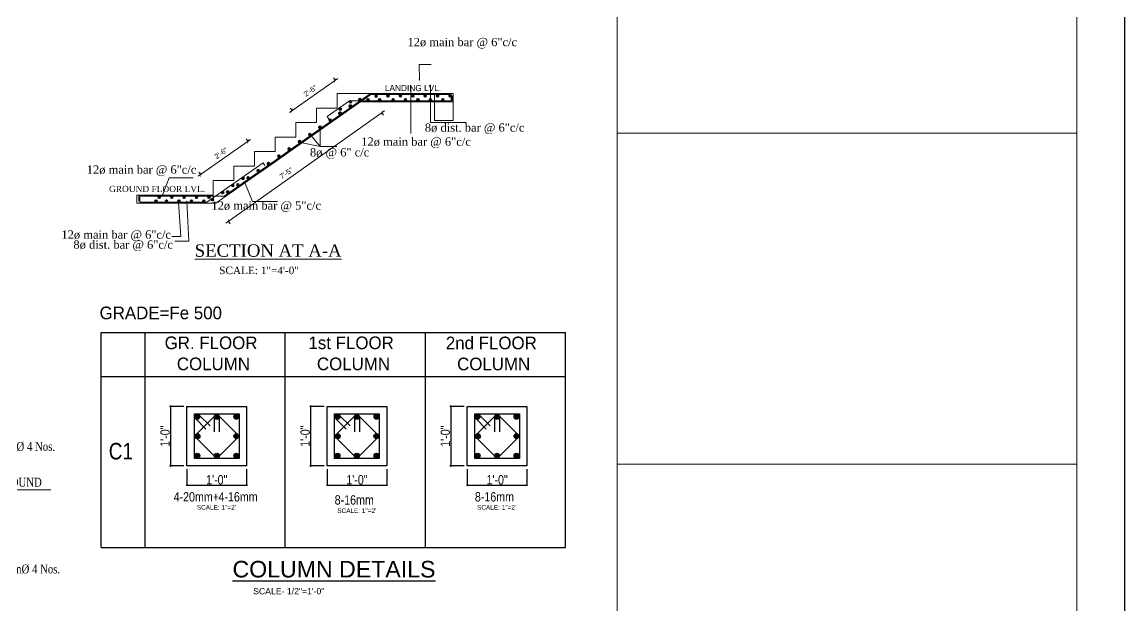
# Model space of a CAD drawing. Header units: inches. Extents: x 10143 to 23587, y -150 to 2442.
# Drawn here: x 12254 to 13320, y 403 to 967 of the extents above; entities that cross this region are included whole.
import ezdxf
from ezdxf.enums import TextEntityAlignment as Align

# ---------------------------------------------------------------- set-up
doc = ezdxf.new("R2010")
doc.units = ezdxf.units.IN
doc.header["$LTSCALE"] = 0.5
doc.header["$MEASUREMENT"] = 0
doc.header["$PDMODE"] = 66
doc.layers.add('DIMENSION', color=5, linetype='Continuous')
doc.layers.add('RIVER', color=140, linetype='Continuous')
for name, color, linetype, lineweight in [('dimline', 3, 'Continuous', 15), ('ELE1', 3, 'Continuous', 9), ('hatch', 9, 'Continuous', 0), ('stair', 132, 'Continuous', 13), ('TEX', 210, 'Continuous', 25), ('TEXT', 220, 'Continuous', 9), ('WALL SEC', 2, 'Continuous', 35)]:
    doc.layers.add(name, color=color, linetype=linetype, lineweight=lineweight)
doc.styles.add('1.8 str', font='times.ttf', dxfattribs={"width": 0.8, "height": 6})
doc.styles.add('bimal', font='arial.ttf')
doc.styles.add('NIR', font='COPRGTL.TTF')
doc.styles.add('ordinary', font='ARIALN.TTF')
doc.styles.get("Standard").update_dxf_attribs({"font": 'arial.ttf'})
doc.styles.add('Text', font='GOTHIC.TTF', dxfattribs={"height": 6})
doc.styles.add('Times', font='times.ttf')
doc.dimstyles.new('1_96', dxfattribs={"dimtxt": 5, "dimasz": 3, "dimexe": 3, "dimexo": 3, "dimgap": 3, "dimtad": 1, "dimdec": 0, "dimzin": 0, "dimdsep": 46, "dimlunit": 4, "dimtxsty": 'bimal', "dimblk": 'ARCHTICK', "dimcen": 2, "dimdle": 3, "dimclrd": 3, "dimclre": 1, "dimclrt": 4, "dimadec": 0, "dimazin": 0, "dimtfac": 1, "dimtdec": 0, "dimtix": 1, "dimtofl": 0, "dimtmove": 0, "dimatfit": 3, "dimldrblk": 'ARCHTICK', "dimfxl": 1, "dimtolj": 1, "dimtzin": 0, "dimlwd": 0, "dimlwe": 9, "dimarcsym": 0})
doc.dimstyles.new('Copy of Standard', dxfattribs={"dimtxt": 5, "dimasz": 3, "dimexe": 3, "dimexo": 9, "dimgap": 3, "dimtad": 1, "dimtoh": 1, "dimdec": 0, "dimzin": 0, "dimdsep": 46, "dimlunit": 4, "dimtxsty": 'Standard', "dimblk": 'ARCHTICK', "dimcen": 0.09, "dimdle": 3, "dimclrd": 256, "dimclre": 256, "dimclrt": 256, "dimadec": 0, "dimazin": 0, "dimtfac": 1, "dimtdec": 0, "dimtofl": 0, "dimtmove": 0, "dimatfit": 2, "dimldrblk": 'ARCHTICK', "dimfxl": 3, "dimfxlon": 1, "dimtolj": 1, "dimtzin": 0, "dimlwd": -1, "dimlwe": -1, "dimarcsym": 0})
doc.dimstyles.new('nir24', dxfattribs={"dimscale": 0.25, "dimtxt": 9, "dimasz": 3, "dimexe": 3, "dimexo": 12, "dimgap": 2, "dimtad": 1, "dimdec": 0, "dimzin": 3, "dimlunit": 4, "dimtxsty": 'ordinary', "dimblk": 'OBLIQUE', "dimcen": 2.5, "dimdle": 3, "dimclrt": 3, "dimadec": 0, "dimazin": 0, "dimtfac": 1, "dimtdec": 0, "dimtmove": 2, "dimatfit": 3, "dimfxl": 1, "dimarcsym": 0})

# ---------------------------------------------------------------- blocks, each defined once
blk = doc.blocks.new('_Oblique')
at = {"color": 0, "linetype": 'ByBlock', "lineweight": -2}
blk.add_line((-0.5, -0.5), (0.5, 0.5), dxfattribs=at)
blk = doc.blocks.new('*D1223')
at = {"layer": 'Defpoints', "color": 0, "transparency": 16777216}
for p in [(12413.6, 595.7), (12397.6, 538.1), (12413.6, 538.1)]:
    blk.add_point(p, dxfattribs=at)
at = {"layer": 'DIMENSION', "color": 0, "lineweight": -2, "transparency": 16777216}
for p, q in [((12410.6, 595.7), (12396.8, 595.7)), ((12397.6, 596.4), (12397.6, 537.3)), ((12410.6, 538.1), (12396.8, 538.1))]:
    blk.add_line(p, q, dxfattribs=at)
at = {"layer": 'DIMENSION', "color": 0, "lineweight": -2, "transparency": 16777216, "xscale": 0.75, "yscale": 0.75, "zscale": 0.75}
for p, rotation in [((12397.6, 595.7), 90), ((12397.6, 538.1), 270)]:
    blk.add_blockref('_Oblique', p, dxfattribs=dict(at, rotation=rotation))
at = {"layer": 'DIMENSION', "color": 3, "transparency": 16777216, "insert": (12392.5, 566.9), "char_height": 9, "attachment_point": 5, "rotation": 90, "style": 'ordinary'}
blk.add_mtext('1\'-0"', dxfattribs=at)
blk = doc.blocks.new('*D1224')
at = {"layer": 'Defpoints', "color": 0, "transparency": 16777216}
for p in [(12413.6, 538.1), (12471.2, 538.1), (12471.2, 519.6)]:
    blk.add_point(p, dxfattribs=at)
at = {"layer": 'DIMENSION', "color": 0, "lineweight": -2, "transparency": 16777216}
for p, q in [((12413.6, 535.1), (12413.6, 518.8)), ((12471.2, 535.1), (12471.2, 518.8)), ((12412.9, 519.6), (12472, 519.6))]:
    blk.add_line(p, q, dxfattribs=at)
at = {"layer": 'DIMENSION', "color": 0, "lineweight": -2, "transparency": 16777216, "xscale": 0.75, "yscale": 0.75, "zscale": 0.75, "rotation": 180}
blk.add_blockref('_Oblique', (12413.6, 519.6), dxfattribs=at)
at = {"layer": 'DIMENSION', "color": 0, "lineweight": -2, "transparency": 16777216, "xscale": 0.75, "yscale": 0.75, "zscale": 0.75}
blk.add_blockref('_Oblique', (12471.2, 519.6), dxfattribs=at)
at = {"layer": 'DIMENSION', "color": 3, "transparency": 16777216, "insert": (12442.4, 524.7), "char_height": 9, "attachment_point": 5, "style": 'ordinary'}
blk.add_mtext('1\'-0"', dxfattribs=at)
blk = doc.blocks.new('*D1225')
at = {"layer": 'Defpoints', "color": 0, "transparency": 16777216}
for p in [(12549.1, 595.7), (12533, 538.1), (12549.1, 538.1)]:
    blk.add_point(p, dxfattribs=at)
at = {"layer": 'DIMENSION', "color": 0, "lineweight": -2, "transparency": 16777216}
for p, q in [((12546.1, 595.7), (12532.3, 595.7)), ((12533, 596.4), (12533, 537.3)), ((12546.1, 538.1), (12532.3, 538.1))]:
    blk.add_line(p, q, dxfattribs=at)
at = {"layer": 'DIMENSION', "color": 0, "lineweight": -2, "transparency": 16777216, "xscale": 0.75, "yscale": 0.75, "zscale": 0.75}
for p, rotation in [((12533, 595.7), 90), ((12533, 538.1), 270)]:
    blk.add_blockref('_Oblique', p, dxfattribs=dict(at, rotation=rotation))
at = {"layer": 'DIMENSION', "color": 3, "transparency": 16777216, "insert": (12527.9, 566.9), "char_height": 9, "attachment_point": 5, "rotation": 90, "style": 'ordinary'}
blk.add_mtext('1\'-0"', dxfattribs=at)
blk = doc.blocks.new('*D1226')
at = {"layer": 'Defpoints', "color": 0, "transparency": 16777216}
for p in [(12549.1, 538.1), (12606.7, 538.1), (12606.7, 519.6)]:
    blk.add_point(p, dxfattribs=at)
at = {"layer": 'DIMENSION', "color": 0, "lineweight": -2, "transparency": 16777216}
for p, q in [((12549.1, 535.1), (12549.1, 518.8)), ((12606.7, 535.1), (12606.7, 518.8)), ((12548.4, 519.6), (12607.5, 519.6))]:
    blk.add_line(p, q, dxfattribs=at)
at = {"layer": 'DIMENSION', "color": 0, "lineweight": -2, "transparency": 16777216, "xscale": 0.75, "yscale": 0.75, "zscale": 0.75, "rotation": 180}
blk.add_blockref('_Oblique', (12549.1, 519.6), dxfattribs=at)
at = {"layer": 'DIMENSION', "color": 0, "lineweight": -2, "transparency": 16777216, "xscale": 0.75, "yscale": 0.75, "zscale": 0.75}
blk.add_blockref('_Oblique', (12606.7, 519.6), dxfattribs=at)
at = {"layer": 'DIMENSION', "color": 3, "transparency": 16777216, "insert": (12577.9, 524.7), "char_height": 9, "attachment_point": 5, "style": 'ordinary'}
blk.add_mtext('1\'-0"', dxfattribs=at)
blk = doc.blocks.new('*D1227')
at = {"layer": 'Defpoints', "color": 0, "transparency": 16777216}
for p in [(12684.6, 595.7), (12668.5, 538.1), (12684.6, 538.1)]:
    blk.add_point(p, dxfattribs=at)
at = {"layer": 'DIMENSION', "color": 0, "lineweight": -2, "transparency": 16777216}
for p, q in [((12681.6, 595.7), (12667.7, 595.7)), ((12668.5, 596.4), (12668.5, 537.3)), ((12681.6, 538.1), (12667.7, 538.1))]:
    blk.add_line(p, q, dxfattribs=at)
at = {"layer": 'DIMENSION', "color": 0, "lineweight": -2, "transparency": 16777216, "xscale": 0.75, "yscale": 0.75, "zscale": 0.75}
for p, rotation in [((12668.5, 595.7), 90), ((12668.5, 538.1), 270)]:
    blk.add_blockref('_Oblique', p, dxfattribs=dict(at, rotation=rotation))
at = {"layer": 'DIMENSION', "color": 3, "transparency": 16777216, "insert": (12663.4, 566.9), "char_height": 9, "attachment_point": 5, "rotation": 90, "style": 'ordinary'}
blk.add_mtext('1\'-0"', dxfattribs=at)
blk = doc.blocks.new('*D1228')
at = {"layer": 'Defpoints', "color": 0, "transparency": 16777216}
for p in [(12684.6, 538.1), (12742.2, 538.1), (12742.2, 519.6)]:
    blk.add_point(p, dxfattribs=at)
at = {"layer": 'DIMENSION', "color": 0, "lineweight": -2, "transparency": 16777216}
for p, q in [((12684.6, 535.1), (12684.6, 518.8)), ((12742.2, 535.1), (12742.2, 518.8)), ((12683.8, 519.6), (12742.9, 519.6))]:
    blk.add_line(p, q, dxfattribs=at)
at = {"layer": 'DIMENSION', "color": 0, "lineweight": -2, "transparency": 16777216, "xscale": 0.75, "yscale": 0.75, "zscale": 0.75, "rotation": 180}
blk.add_blockref('_Oblique', (12684.6, 519.6), dxfattribs=at)
at = {"layer": 'DIMENSION', "color": 0, "lineweight": -2, "transparency": 16777216, "xscale": 0.75, "yscale": 0.75, "zscale": 0.75}
blk.add_blockref('_Oblique', (12742.2, 519.6), dxfattribs=at)
at = {"layer": 'DIMENSION', "color": 3, "transparency": 16777216, "insert": (12713.4, 524.7), "char_height": 9, "attachment_point": 5, "style": 'ordinary'}
blk.add_mtext('1\'-0"', dxfattribs=at)
blk = doc.blocks.new('_ArchTick')
at = {"color": 0, "linetype": 'ByBlock', "const_width": 0.15}
blk.add_lwpolyline([(-0.5, -0.5), (0.5, 0.5)], dxfattribs=at)
blk = doc.blocks.new('*D918')
at = {"layer": 'Defpoints', "color": 0, "linetype": 'Continuous', "transparency": 16777216}
for p in [(3641.1, 2759.9), (3492.8, 2654.9), (3505.1, 2637.6)]:
    blk.add_point(p, dxfattribs=at)
at = {"layer": 'WALL SEC', "color": 3, "linetype": 'Continuous', "lineweight": 0, "transparency": 16777216}
blk.add_line((3655.8, 2744.3), (3502.7, 2635.8), dxfattribs=at)
at = {"layer": 'WALL SEC', "color": 1, "linetype": 'Continuous', "lineweight": 9, "transparency": 16777216}
for p, q in [((3653.4, 2742.6), (3655.1, 2740.1)), ((3505.1, 2637.6), (3506.8, 2635.1))]:
    blk.add_line(p, q, dxfattribs=at)
at = {"layer": 'WALL SEC', "color": 3, "linetype": 'Continuous', "lineweight": 0, "transparency": 16777216, "xscale": 3, "yscale": 3, "zscale": 3}
for p, rotation in [((3653.4, 2742.6), 35.3074012502203), ((3505.1, 2637.6), 215.3074012502203)]:
    blk.add_blockref('_ArchTick', p, dxfattribs=dict(at, rotation=rotation))
at = {"layer": 'WALL SEC', "color": 4, "linetype": 'Continuous', "lineweight": 25, "transparency": 16777216, "insert": (3561, 2684), "char_height": 5, "attachment_point": 5, "rotation": 35.3074, "style": 'bimal'}
blk.add_mtext('\\A1;7\'-5"', dxfattribs=at)
blk = doc.blocks.new('*D919')
at = {"layer": 'Defpoints', "color": 0, "linetype": 'Continuous', "transparency": 16777216}
for p in [(3524.1, 2714.8), (3538.6, 2694), (3492.8, 2661.9)]:
    blk.add_point(p, dxfattribs=at)
at = {"layer": 'WALL SEC', "color": 3, "linetype": 'Continuous', "lineweight": 0, "transparency": 16777216}
blk.add_line((3475.8, 2681), (3526.5, 2716.5), dxfattribs=at)
at = {"layer": 'WALL SEC', "color": 1, "linetype": 'Continuous', "lineweight": 9, "transparency": 16777216}
for p, q in [((3524.1, 2714.8), (3522.3, 2717.2)), ((3478.2, 2682.7), (3476.5, 2685.1))]:
    blk.add_line(p, q, dxfattribs=at)
at = {"layer": 'WALL SEC', "color": 3, "linetype": 'Continuous', "lineweight": 0, "transparency": 16777216, "xscale": 3, "yscale": 3, "zscale": 3}
for p, rotation in [((3524.1, 2714.8), 34.99202019855377), ((3478.2, 2682.7), 214.9920201985538)]:
    blk.add_blockref('_ArchTick', p, dxfattribs=dict(at, rotation=rotation))
at = {"layer": 'WALL SEC', "color": 4, "linetype": 'Continuous', "lineweight": 25, "transparency": 16777216, "insert": (3498, 2703.3), "char_height": 5, "attachment_point": 5, "rotation": 34.992, "style": 'bimal'}
blk.add_mtext('\\A1;2\'-6"', dxfattribs=at)
blk = doc.blocks.new('*D920')
at = {"layer": 'Defpoints', "color": 0, "linetype": 'Continuous', "transparency": 16777216}
for p in [(3608.2, 2773.7), (3622.1, 2753.9), (3580.4, 2724.7)]:
    blk.add_point(p, dxfattribs=at)
at = {"layer": 'WALL SEC', "color": 3, "linetype": 'Continuous', "lineweight": 0, "transparency": 16777216}
blk.add_line((3564.1, 2742.8), (3610.7, 2775.4), dxfattribs=at)
at = {"layer": 'WALL SEC', "color": 1, "linetype": 'Continuous', "lineweight": 9, "transparency": 16777216}
for p, q in [((3608.2, 2773.7), (3606.5, 2776.1)), ((3566.6, 2744.5), (3564.8, 2747))]:
    blk.add_line(p, q, dxfattribs=at)
at = {"layer": 'WALL SEC', "color": 3, "linetype": 'Continuous', "lineweight": 0, "transparency": 16777216, "xscale": 3, "yscale": 3, "zscale": 3}
for p, rotation in [((3608.2, 2773.7), 34.99202019801228), ((3566.6, 2744.5), 214.9920201980123)]:
    blk.add_blockref('_ArchTick', p, dxfattribs=dict(at, rotation=rotation))
at = {"layer": 'WALL SEC', "color": 4, "linetype": 'Continuous', "lineweight": 25, "transparency": 16777216, "insert": (3584.2, 2763.6), "char_height": 5, "attachment_point": 5, "rotation": 34.992, "style": 'bimal'}
blk.add_mtext('\\A1;2\'-6"', dxfattribs=at)
blk = doc.blocks.new('dfg')
at = {"color": 5, "ltscale": 10}
blk.add_line((340921.1, 283909.1), (340859.2, 283909.1), dxfattribs=at)
at = {"layer": 'TEXT', "ltscale": 10, "style": '1.8 str', "width": 0.8}
for s, p in [('16 mm%%C 4 Nos.', (340858.8, 283946.8)), ('GROUND', (340867.9, 283912.2)), ('16 mm%%C 4 Nos.', (340863.7, 283828.4))]:
    blk.add_text(s, height=8.6, dxfattribs=at).set_placement(p)
blk = doc.blocks.new('SF')
at = {"layer": 'WALL SEC'}
for points in [[(3622, 2752.9, 0.407959), (3623, 2751.9), (3623.1, 2751.9, 0.407959), (3624, 2752.9, 1)], [(3631.2, 2755.3, 0.407959), (3632.2, 2754.3), (3632.2, 2754.3, 0.407959), (3633.2, 2755.3, 1)], [(3639, 2755, 0.407959), (3640, 2754), (3640, 2754, 0.407959), (3641, 2755, 1)], [(3646.8, 2758.5, 0.407959), (3647.8, 2757.5), (3647.8, 2757.5, 0.407959), (3648.8, 2758.5, 1)], [(3650.3, 2754.9, 0.407959), (3651.3, 2753.9), (3651.3, 2753.9, 0.407959), (3652.3, 2754.9, 1)], [(3658.3, 2758.9, 0.407959), (3659.3, 2757.9), (3659.4, 2757.9, 0.407959), (3660.3, 2758.9, 1)], [(3663.3, 2754.9, 0.407959), (3664.3, 2753.9), (3664.3, 2753.9, 0.407959), (3665.3, 2754.9, 1)], [(3670.3, 2758.9, 0.407959), (3671.3, 2757.9), (3671.4, 2757.9, 0.407959), (3672.3, 2758.9, 1)], [(3675.3, 2754.9, 0.407959), (3676.3, 2753.9), (3676.3, 2753.9, 0.407959), (3677.3, 2754.9, 1)], [(3682.3, 2758.9, 0.407959), (3683.3, 2757.9), (3683.4, 2757.9, 0.407959), (3684.3, 2758.9, 1)], [(3687.3, 2754.9, 0.407959), (3688.3, 2753.9), (3688.3, 2753.9, 0.407959), (3689.3, 2754.9, 1)], [(3694.3, 2758.9, 0.407959), (3695.3, 2757.9), (3695.4, 2757.9, 0.407959), (3696.3, 2758.9, 1)], [(3699.3, 2754.9, 0.407959), (3700.3, 2753.9), (3700.3, 2753.9, 0.407959), (3701.3, 2754.9, 1)], [(3706.3, 2758.9, 0.407959), (3707.3, 2757.9), (3707.4, 2757.9, 0.407959), (3708.3, 2758.9, 1)], [(3711.3, 2754.9, 0.407959), (3712.3, 2753.9), (3712.3, 2753.9, 0.407959), (3713.3, 2754.9, 1)], [(3718.3, 2758.9, 0.407959), (3719.3, 2757.9), (3719.4, 2757.9, 0.407959), (3720.3, 2758.9, 1)], [(3611.9, 2741.8, 0.407959), (3612.9, 2740.8), (3612.9, 2740.8, 0.407959), (3613.9, 2741.8, 1)], [(3612.2, 2746, 0.407959), (3613.2, 2745), (3613.2, 2745, 0.407959), (3614.2, 2746, 1)], [(3612.2, 2742, 0.407959), (3613.2, 2741), (3613.3, 2741, 0.407959), (3614.2, 2742, 1)], [(3621.7, 2748.7, 0.407959), (3622.7, 2747.7), (3622.7, 2747.7, 0.407959), (3623.7, 2748.7, 1)], [(3622.1, 2748.9, 0.407959), (3623, 2747.9), (3623.1, 2747.9, 0.407959), (3624.1, 2748.9, 1)], [(3592.6, 2728.3, 0.407959), (3593.5, 2727.3), (3593.6, 2727.3, 0.407959), (3594.6, 2728.3, 1)], [(3602.4, 2735.1, 0.407959), (3603.4, 2734.1), (3603.4, 2734.1, 0.407959), (3604.4, 2735.1, 1)], [(3582.7, 2721.4, 0.407959), (3583.7, 2720.4), (3583.8, 2720.4, 0.407959), (3584.7, 2721.4, 1)], [(3562.7, 2707.4, 0.407959), (3563.7, 2706.4), (3563.8, 2706.4, 0.407959), (3564.7, 2707.4, 1)], [(3572.9, 2714.5, 0.407959), (3573.9, 2713.5), (3573.9, 2713.5, 0.407959), (3574.9, 2714.5, 1)], [(3552.9, 2700.5, 0.407959), (3553.9, 2699.5), (3553.9, 2699.5, 0.407959), (3554.9, 2700.5, 1)], [(3532.9, 2686.5, 0.407959), (3533.9, 2685.5), (3533.9, 2685.5, 0.407959), (3534.9, 2686.5, 1)], [(3542.7, 2693.4, 0.407959), (3543.7, 2692.4), (3543.8, 2692.4, 0.407959), (3544.7, 2693.4, 1)], [(3518.2, 2679.1, 0.407959), (3519.2, 2678.1), (3519.2, 2678.1, 0.407959), (3520.2, 2679.1, 1)], [(3523.1, 2679.6, 0.407959), (3524.1, 2678.6), (3524.1, 2678.6, 0.407959), (3525.1, 2679.6, 1)], [(3498.5, 2665.3, 0.407959), (3499.5, 2664.3), (3499.5, 2664.3, 0.407959), (3500.5, 2665.3, 1)], [(3503.4, 2665.9, 0.407959), (3504.4, 2664.9), (3504.4, 2664.9, 0.407959), (3505.4, 2665.9, 1)], [(3508.3, 2672.2, 0.407959), (3509.3, 2671.2), (3509.4, 2671.2, 0.407959), (3510.3, 2672.2, 1)], [(3513.2, 2672.7, 0.407959), (3514.2, 2671.7), (3514.3, 2671.7, 0.407959), (3515.2, 2672.7, 1)], [(3434.1, 2656.9, 0.407959), (3435.1, 2655.9), (3435.1, 2655.9, 0.407959), (3436.1, 2656.9, 1)], [(3437.3, 2660.9, 0.407959), (3438.3, 2659.9), (3438.4, 2659.9, 0.407959), (3439.3, 2660.9, 1)], [(3444.3, 2656.9, 0.407959), (3445.3, 2655.9), (3445.4, 2655.9, 0.407959), (3446.3, 2656.9, 1)], [(3449.3, 2660.9, 0.407959), (3450.3, 2659.9), (3450.4, 2659.9, 0.407959), (3451.3, 2660.9, 1)], [(3456.3, 2656.9, 0.407959), (3457.3, 2655.9), (3457.4, 2655.9, 0.407959), (3458.3, 2656.9, 1)], [(3461.3, 2660.9, 0.407959), (3462.3, 2659.9), (3462.4, 2659.9, 0.407959), (3463.3, 2660.9, 1)], [(3468.3, 2656.9, 0.407959), (3469.3, 2655.9), (3469.4, 2655.9, 0.407959), (3470.3, 2656.9, 1)], [(3473.3, 2660.9, 0.407959), (3474.3, 2659.9), (3474.4, 2659.9, 0.407959), (3475.3, 2660.9, 1)], [(3480.3, 2656.9, 0.407959), (3481.3, 2655.9), (3481.4, 2655.9, 0.407959), (3482.3, 2656.9, 1)], [(3485.3, 2660.9, 0.407959), (3486.3, 2659.9), (3486.4, 2659.9, 0.407959), (3487.3, 2660.9, 1)], [(3488.7, 2658.5, 0.407959), (3489.7, 2657.5), (3489.7, 2657.5, 0.407959), (3490.7, 2658.5, 1)]]:
    blk.add_hatch(color=256, dxfattribs=at).paths.add_polyline_path(points)
at = {"layer": 'hatch'}
blk.add_line((3681.3, 2767.9), (3681.3, 2722.3), dxfattribs=at)
blk.add_lwpolyline([(3700.3, 2769.3), (3700.3, 2733), (3734.9, 2733)], dxfattribs=at)
at = {"layer": 'stair'}
for p, q in [((3642.8, 2759.9), (3570.3, 2709.1)), ((3641.1, 2759.9), (3570.3, 2710.4)), ((3622.1, 2753.9), (3600.4, 2738.7)), ((3622.1, 2753.9), (3721.3, 2753.9)), ((3630.3, 2760.9), (3722.3, 2760.9)), ((3632.8, 2752.9), (3722.3, 2752.9)), ((3641.1, 2759.9), (3720.3, 2759.9)), ((3704.3, 2760.9), (3704.3, 2734.9)), ((3720.3, 2759.9), (3720.3, 2754.9)), ((3721.3, 2753.9), (3721.3, 2758.9)), ((3722.3, 2760.9), (3722.3, 2752.9)), ((3722.3, 2734.9), (3722.3, 2752.9)), ((3600.4, 2738.7), (3602.2, 2736.2)), ((3704.3, 2734.9), (3722.3, 2734.9)), ((3570.3, 2710.4), (3550.3, 2696.4)), ((3570.3, 2709.1), (3550.3, 2695.1)), ((3538.6, 2694), (3484.2, 2655.9)), ((3550.3, 2696.4), (3530.3, 2682.4)), ((3550.3, 2695.1), (3530.3, 2681.1)), ((3538.6, 2694), (3540.3, 2691.4)), ((3530.3, 2681.1), (3492.8, 2654.9)), ((3530.3, 2682.4), (3501.1, 2661.9)), ((3416.6, 2662.9), (3416.6, 2654.9)), ((3416.6, 2662.9), (3490.3, 2662.9)), ((3416.6, 2654.9), (3492.8, 2654.9)), ((3501.1, 2661.9), (3418.6, 2661.9)), ((3418.6, 2661.9), (3418.6, 2656.9)), ((3419.6, 2655.9), (3419.6, 2660.9)), ((3419.6, 2655.9), (3484.2, 2655.9))]:
    blk.add_line(p, q, dxfattribs=at)
for points in [[(3610.3, 2746.9), (3610.3, 2760.9), (3630.3, 2760.9)], [(3590.3, 2732.9), (3590.3, 2746.9), (3610.3, 2746.9)], [(3570.3, 2718.9), (3570.3, 2732.9), (3590.3, 2732.9)], [(3550.3, 2704.9), (3550.3, 2718.9), (3570.3, 2718.9)], [(3530.3, 2690.9), (3530.3, 2704.9), (3550.3, 2704.9)], [(3510.3, 2676.9), (3510.3, 2690.9), (3530.3, 2690.9)], [(3490.3, 2662.9), (3490.3, 2676.9), (3510.3, 2676.9)]]:
    blk.add_lwpolyline(points, dxfattribs=at)
at = {"layer": 'WALL SEC'}
for centre in [(3623, 2752.9), (3632.2, 2755.3), (3640, 2755), (3647.8, 2758.5), (3651.3, 2754.9), (3659.3, 2758.9), (3664.3, 2754.9), (3671.3, 2758.9), (3676.3, 2754.9), (3683.3, 2758.9), (3688.3, 2754.9), (3695.3, 2758.9), (3700.3, 2754.9), (3707.3, 2758.9), (3712.3, 2754.9), (3719.3, 2758.9), (3612.9, 2741.8), (3613.2, 2746), (3613.2, 2742), (3622.7, 2748.7), (3623.1, 2748.9), (3593.6, 2728.3), (3603.4, 2735.2), (3583.7, 2721.4), (3563.7, 2707.4), (3573.9, 2714.5), (3553.9, 2700.5), (3533.9, 2686.5), (3543.7, 2693.4), (3519.2, 2679.1), (3524.1, 2679.6), (3499.5, 2665.3), (3504.4, 2665.9), (3509.3, 2672.2), (3514.2, 2672.7), (3435.1, 2656.9), (3438.3, 2660.9), (3445.3, 2656.9), (3450.3, 2660.9), (3457.3, 2656.9), (3462.3, 2660.9), (3469.3, 2656.9), (3474.3, 2660.9), (3481.3, 2656.9), (3486.3, 2660.9), (3489.7, 2658.5)]:
    blk.add_circle(centre, 1, dxfattribs=at)
at = {"char_height": 6, "attachment_point": 1}
for s, insert, width, style in [('LANDING LVL.', (3656.3, 2769.3), 152.202, 'NIR'), ('\\pt6;GROUND FLOOR LVL.', (3389.7, 2671.8), 121.684, 'Times')]:
    blk.add_mtext(s, dxfattribs=dict(at, insert=insert, width=width, style=style))
at = {"layer": 'TEXT', "style": 'Times'}
blk.add_text('%%USECTION AT A-A', height=12, dxfattribs=at).set_placement((3543.5, 2609.3), align=Align.MIDDLE_CENTER)
at = {"layer": 'TEXT', "char_height": 8, "attachment_point": 9, "style": 'Times'}
for s, insert in [('12ø main bar @ 6"c/c', (3784.1, 2804.4)), ('8ø dist. bar @ 6"c/c', (3791.2, 2721.8)), ('12ø main bar @ 6"c/c', (3739.4, 2708.2)), ('8ø @ 6" c/c', (3641.2, 2697.9)), ('12ø main bar @ 6"c/c', (3474.1, 2681.2)), ('12ø main bar @ 5"c/c', (3594.6, 2646.5)), ('12ø main bar @ 6"c/c', (3449.6, 2618.4)), ('8ø dist. bar @ 6"c/c', (3451.5, 2608.7))]:
    blk.add_mtext(s, dxfattribs=dict(at, insert=insert))
at = {"layer": 'TEXT', "insert": (3534.7, 2590), "char_height": 7.2, "width": 216.432, "attachment_point": 5, "style": 'Times'}
blk.add_mtext('SCALE: 1"=4\'-0"', dxfattribs=at)
at = {"layer": 'WALL SEC', "linetype": 'Continuous', "lineweight": 25}
dim = blk.add_linear_dim(base=(3608.2, 2773.7), p1=(3580.4, 2724.7), p2=(3622.1, 2753.9), angle=214.992, text='2\'-6"', dimstyle='1_96', override={"dimfxl": 0, "dimfxlon": 1, "dimarcsym": 1}, dxfattribs=at)
dim.commit()
dim.dimension.update_dxf_attribs({"geometry": '*D920', "text_midpoint": (3584.2, 2763.6)})
dim = blk.add_linear_dim(base=(3505.1, 2637.6), p1=(3641.1, 2759.9), p2=(3492.8, 2654.9), angle=215.3074, text='7\'-5"', dimstyle='1_96', override={"dimfxl": 0, "dimfxlon": 1, "dimarcsym": 1}, dxfattribs=at)
dim.commit()
dim.dimension.update_dxf_attribs({"geometry": '*D918', "text_midpoint": (3564.2, 2679.4), "dimtype": 129})
dim = blk.add_aligned_dim(p1=(3492.8, 2661.9), p2=(3538.6, 2694), distance=25.4, text='2\'-6"', dimstyle='1_96', override={"dimfxl": 0, "dimfxlon": 1, "dimarcsym": 1}, dxfattribs=at)
dim.commit()
dim.dimension.update_dxf_attribs({"geometry": '*D919', "text_midpoint": (3498, 2703.3)})
at = {"layer": 'hatch'}
for points in [[(3689.8, 2773.9), (3689.4, 2789), (3701, 2789)], [(3584.6, 2720.8), (3593.6, 2709.8), (3609.9, 2709.8)], [(3593.8, 2727.6), (3593.6, 2709.8), (3609.9, 2709.8)], [(3574.6, 2713.8), (3593.6, 2709.8), (3609.9, 2709.8)], [(3441.1, 2662.3), (3447.8, 2679.5), (3470.9, 2679.5)], [(3520.6, 2675.6), (3528.4, 2656.7), (3552.5, 2656.7)], [(3456.9, 2655.9), (3459.2, 2623), (3450.4, 2623)], [(3465, 2657), (3466.9, 2618.2), (3453.3, 2618.2)]]:
    blk.add_leader(points, dimstyle='Copy of Standard', override={"dimasz": 2, "dimtad": 0}, dxfattribs=at)

msp = doc.modelspace()

# ---------------------------------------------------------------- hatches: boundary and pattern name
at = {"layer": 'DIMENSION'}
for points in [[(12426, 585.7, 1), (12421.2, 585.7, 1)], [(12444.8, 586.2), (12443.1, 587.8, 0.144285), (12441.8, 587.8), (12440.1, 586.2, 0.071771), (12440, 585.5, 1), (12444.8, 585.5, 0.071771)], [(12444.8, 585.5, 0.071771), (12444.8, 586.2), (12443.1, 587.8, 0.500874), (12440, 585.5, 1)], [(12441.8, 587.8, 0.254706), (12440.1, 586.2)], [(12463.7, 585.7, 1), (12458.9, 585.7, 1)], [(12561.4, 585.7, 1), (12556.6, 585.7, 1)], [(12580.2, 586.2), (12578.6, 587.8, 0.144285), (12577.2, 587.8), (12575.6, 586.2, 0.071771), (12575.5, 585.5, 1), (12580.3, 585.5, 0.071771)], [(12580.3, 585.5, 0.071771), (12580.2, 586.2), (12578.6, 587.8, 0.500874), (12575.5, 585.5, 1)], [(12577.2, 587.8, 0.254706), (12575.6, 586.2)], [(12599.2, 585.7, 1), (12594.4, 585.7, 1)], [(12696.9, 585.7, 1), (12692.1, 585.7, 1)], [(12715.7, 586.2), (12714, 587.8, 0.144285), (12712.7, 587.8), (12711.1, 586.2, 0.071771), (12711, 585.5, 1), (12715.8, 585.5, 0.071771)], [(12715.8, 585.5, 0.071771), (12715.7, 586.2), (12714, 587.8, 0.500874), (12711, 585.5, 1)], [(12712.7, 587.8, 0.254706), (12711.1, 586.2)], [(12734.6, 585.7, 1), (12729.8, 585.7, 1)], [(12426.2, 566.8, 0.511362), (12423.1, 569.1), (12421.5, 567.5, 0.080168), (12421.4, 566.8, 0.058365), (12421.5, 566.2), (12423.3, 564.5, 0.484286)], [(12423.1, 569.1, 0.237), (12421.5, 567.5)], [(12421.5, 566.2, 0.283339), (12423.3, 564.5)], [(12461.8, 564.6), (12463.6, 566.4, 0.052489), (12463.7, 566.9, 0.034708), (12463.6, 567.3), (12461.6, 569.3, 0.45547), (12458.9, 566.9, 0.477075)], [(12463.7, 566.9, 0.034708), (12463.6, 567.3), (12461.6, 569.3, 0.45547), (12458.9, 566.9, 1)], [(12458.9, 566.9, 0.477075), (12461.8, 564.6), (12463.6, 566.4, 1.110794)], [(12561.7, 566.8, 0.511362), (12558.5, 569.1), (12557, 567.5, 0.080168), (12556.9, 566.8, 0.058365), (12556.9, 566.2), (12558.7, 564.5, 0.484286)], [(12556.9, 566.2, 0.283339), (12558.7, 564.5)], [(12558.5, 569.1, 0.237), (12557, 567.5)], [(12597.2, 564.6), (12599.1, 566.4, 0.052489), (12599.1, 566.9, 0.034708), (12599.1, 567.3), (12597.1, 569.3, 0.45547), (12594.3, 566.9, 0.477075)], [(12599.1, 566.9, 0.034708), (12599.1, 567.3), (12597.1, 569.3, 0.45547), (12594.3, 566.9, 1)], [(12594.3, 566.9, 0.477075), (12597.2, 564.6), (12599.1, 566.4, 1.110794)], [(12697.1, 566.8, 0.511362), (12694, 569.1), (12692.4, 567.5, 0.080168), (12692.3, 566.8, 0.058365), (12692.4, 566.2), (12694.2, 564.5, 0.484286)], [(12694, 569.1, 0.237), (12692.4, 567.5)], [(12692.4, 566.2, 0.283339), (12694.2, 564.5)], [(12732.7, 564.6), (12734.5, 566.4, 0.052489), (12734.6, 566.9, 0.034708), (12734.6, 567.3), (12732.5, 569.3, 0.45547), (12729.8, 566.9, 0.477075)], [(12734.6, 566.9, 0.034708), (12734.6, 567.3), (12732.5, 569.3, 0.45547), (12729.8, 566.9, 1)], [(12729.8, 566.9, 0.477075), (12732.7, 564.6), (12734.5, 566.4, 1.110794)], [(12426, 548, 1), (12421.2, 548, 1)], [(12444.8, 547.6, 1.094432), (12440, 548, 0.036304), (12440, 547.7), (12442.1, 545.6, 0.081524), (12442.8, 545.7)], [(12444.8, 547.6, 1.094432), (12440, 548, 0.468042), (12442.8, 545.7)], [(12440, 547.7, 0.331526), (12442.1, 545.6)], [(12463.7, 548.1, 1), (12458.9, 548.1, 1)], [(12561.5, 548, 1), (12556.7, 548, 1)], [(12580.2, 547.6, 1.094432), (12575.5, 548, 0.036304), (12575.5, 547.7), (12577.5, 545.6, 0.081524), (12578.3, 545.7)], [(12580.2, 547.6, 1.094432), (12575.5, 548, 0.468042), (12578.3, 545.7)], [(12575.5, 547.7, 0.331526), (12577.5, 545.6)], [(12599.2, 548.1, 1), (12594.4, 548.1, 1)], [(12696.9, 548, 1), (12692.1, 548, 1)], [(12715.7, 547.6, 1.094432), (12710.9, 548, 0.036304), (12711, 547.7), (12713, 545.6, 0.081524), (12713.8, 545.7)], [(12715.7, 547.6, 1.094432), (12710.9, 548, 0.468042), (12713.8, 545.7)], [(12711, 547.7, 0.331526), (12713, 545.6)], [(12734.6, 548.1, 1), (12729.8, 548.1, 1)]]:
    msp.add_hatch(color=256, dxfattribs=at).paths.add_polyline_path(points)

# ---------------------------------------------------------------- linework, layer by layer
at = {"layer": 'Defpoints'}
msp.add_lwpolyline([(13320.2, 2097.5), (10142.6, 2097.5), (10142.6, -150.4), (13320.2, -150.4)], close=True, dxfattribs=at)
at = {"layer": 'DIMENSION'}
for p, q in [((12330.6, 667.2), (12779.6, 667.2)), ((12330.6, 459.3), (12330.6, 667.2)), ((12373.2, 459.3), (12373.2, 667.2)), ((12508.6, 459.3), (12508.6, 667.2)), ((12644.1, 459.3), (12644.1, 667.2)), ((12779.6, 459.3), (12779.6, 667.2)), ((12779.6, 459.3), (12779.6, 667.2)), ((12779.6, 459.3), (12779.6, 667.2)), ((12330.6, 624.7), (12779.6, 624.7)), ((12330.6, 624.6), (12779.6, 624.6)), ((12330.6, 624.6), (12779.6, 624.6)), ((12413.6, 595.7), (12471.2, 595.7)), ((12413.6, 538.1), (12413.6, 595.7)), ((12442.4, 588.5), (12420.8, 566.9)), ((12425.3, 587.3), (12435.9, 576.9)), ((12464, 566.9), (12442.4, 588.5)), ((12471.2, 595.7), (12471.2, 538.1)), ((12549.1, 595.7), (12606.7, 595.7)), ((12549.1, 538.1), (12549.1, 595.7)), ((12577.9, 588.5), (12556.3, 566.9)), ((12560.8, 587.3), (12571.4, 576.9)), ((12599.5, 566.9), (12577.9, 588.5)), ((12606.7, 595.7), (12606.7, 538.1)), ((12684.6, 595.7), (12742.2, 595.7)), ((12684.6, 538.1), (12684.6, 595.7)), ((12713.4, 588.5), (12691.8, 566.9)), ((12696.3, 587.3), (12706.8, 576.9)), ((12735, 566.9), (12713.4, 588.5)), ((12742.2, 595.7), (12742.2, 538.1)), ((12422.1, 583.8), (12432, 573.7)), ((12440, 585.5), (12440, 571.1)), ((12444.8, 585.5), (12444.8, 571.1)), ((12557.6, 583.8), (12567.5, 573.7)), ((12575.5, 585.5), (12575.5, 571.1)), ((12580.3, 585.5), (12580.3, 571.1)), ((12693.1, 583.8), (12702.9, 573.7)), ((12711, 585.5), (12711, 571.1)), ((12715.8, 585.5), (12715.8, 571.1)), ((12420.8, 566.9), (12442.4, 545.3)), ((12442.4, 545.3), (12464, 566.9)), ((12556.3, 566.9), (12577.9, 545.3)), ((12577.9, 545.3), (12599.5, 566.9)), ((12691.8, 566.9), (12713.4, 545.3)), ((12713.4, 545.3), (12735, 566.9)), ((12471.2, 538.1), (12413.6, 538.1)), ((12606.7, 538.1), (12549.1, 538.1)), ((12742.2, 538.1), (12684.6, 538.1)), ((12330.6, 459.3), (12779.6, 459.3))]:
    msp.add_line(p, q, dxfattribs=at)
for points in [[(12420.8, 588.5), (12464, 588.5), (12464, 545.3), (12420.8, 545.3)], [(12556.3, 588.5), (12599.5, 588.5), (12599.5, 545.3), (12556.3, 545.3)], [(12691.8, 588.5), (12735, 588.5), (12735, 545.3), (12691.8, 545.3)]]:
    msp.add_lwpolyline(points, close=True, dxfattribs=at)
for centre in [(12423.6, 585.7), (12442.4, 585.5), (12461.3, 585.7), (12559, 585.7), (12577.9, 585.5), (12596.8, 585.7), (12694.5, 585.7), (12713.4, 585.5), (12732.2, 585.7), (12423.8, 566.8), (12461.3, 566.9), (12559.3, 566.8), (12596.7, 566.9), (12694.7, 566.8), (12732.2, 566.9), (12423.6, 548), (12442.4, 548), (12461.3, 548.1), (12559.1, 548), (12577.9, 548), (12596.8, 548.1), (12694.5, 548), (12713.3, 548), (12732.2, 548.1)]:
    msp.add_circle(centre, 2.4, dxfattribs=at)
at = {"layer": 'ELE1'}
for p, q in [((12829.3, -104.1), (12829.3, 2051.2)), ((13273.9, 859.6), (12829.3, 859.6)), ((13273.9, 539.9), (12829.3, 539.9))]:
    msp.add_line(p, q, dxfattribs=at)
msp.add_lwpolyline([(10189, 2051.2), (13273.9, 2051.2), (13273.9, -104.1), (10189, -104.1)], close=True, dxfattribs=at)

# ---------------------------------------------------------------- block references
at = {"layer": 'dimline', "linetype": 'Continuous'}
msp.add_blockref('dfg', (-328639.1, -283394.1), dxfattribs=at)
at = {"layer": 'RIVER', "color": 1, "linetype": 'Continuous'}
msp.add_blockref('SF', (8948.6, -1863), dxfattribs=at)

# ---------------------------------------------------------------- texts
at = {"layer": 'DIMENSION', "char_height": 11.616, "attachment_point": 2, "style": 'Text'}
for s, insert in [('\\A1;{\\H1.05x;GRADE=Fe 500\\H1.19x; }', (12388.3, 692.1)), ('\\A1;{\\H1.05x;GR. FLOOR\\P COLUMN}', (12436.9, 663.2)), ('\\A1;{\\H1.05x;1st FLOOR\\P COLUMN}', (12572.3, 663.2)), ('\\A1;{\\H1.05x;2nd FLOOR\\P COLUMN}', (12707.8, 663.1))]:
    msp.add_mtext(s, dxfattribs=dict(at, insert=insert))
at = {"layer": 'DIMENSION', "attachment_point": 1, "style": 'ordinary'}
for s, insert, char_height, width in [(' C1', (12332.9, 560.4), 16, 40.247), ('4-20mm+', (12400.7, 512.8), 9, 115.206), ('4-16mm', (12444.1, 512.8), 9, 115.206), ('8-16mm', (12691.9, 512.8), 9, 115.206), ('8-16mm', (12556.4, 509.8), 9, 115.206), ("SCALE: 1''=2'", (12423.2, 500.4), 4.5, 48.171)]:
    msp.add_mtext(s, dxfattribs=dict(at, insert=insert, char_height=char_height, width=width))
at = {"layer": 'TEX'}
msp.add_text('SCALE- 1/2"=1\'-0"', height=6, dxfattribs=at).set_placement((12512, 417.2), align=Align.MIDDLE)
at = {"layer": 'TEX', "insert": (12457.6, 446.4), "char_height": 16, "width": 335.879, "attachment_point": 1}
msp.add_mtext('{\\LCOLUMN DETAILS}', dxfattribs=at)
at = {"layer": 'TEXT', "char_height": 4.5, "width": 48.171, "attachment_point": 1, "style": 'ordinary'}
for insert in [(12559, 497.2), (12694.1, 500.4)]:
    msp.add_mtext("SCALE: 1''=2'", dxfattribs=dict(at, insert=insert))

# ---------------------------------------------------------------- dimensions: what is measured, and where the dimension line sits
at = {"layer": 'DIMENSION'}
for base, p1, p2, picture, middle in [((12397.6, 538.1), (12413.6, 595.7), (12413.6, 538.1), '*D1223', (12392.5, 566.9)), ((12533, 538.1), (12549.1, 595.7), (12549.1, 538.1), '*D1225', (12527.9, 566.9)), ((12668.5, 538.1), (12684.6, 595.7), (12684.6, 538.1), '*D1227', (12663.4, 566.9))]:
    dim = msp.add_linear_dim(base=base, p1=p1, p2=p2, angle=90, text='1\'-0"', dimstyle='nir24', override={"dimtxt": 36}, dxfattribs=at)
    dim.commit()
    dim.dimension.update_dxf_attribs({"geometry": picture, "text_midpoint": middle})
for base, p1, p2, picture, middle in [((12471.2, 519.6), (12413.6, 538.1), (12471.2, 538.1), '*D1224', (12442.4, 524.7)), ((12606.7, 519.6), (12549.1, 538.1), (12606.7, 538.1), '*D1226', (12577.9, 524.7)), ((12742.2, 519.6), (12684.6, 538.1), (12742.2, 538.1), '*D1228', (12713.4, 524.7))]:
    dim = msp.add_linear_dim(base=base, p1=p1, p2=p2, text='1\'-0"', dimstyle='nir24', override={"dimtxt": 36}, dxfattribs=at)
    dim.commit()
    dim.dimension.update_dxf_attribs({"geometry": picture, "text_midpoint": middle})

doc.saveas('drawing.dxf')
